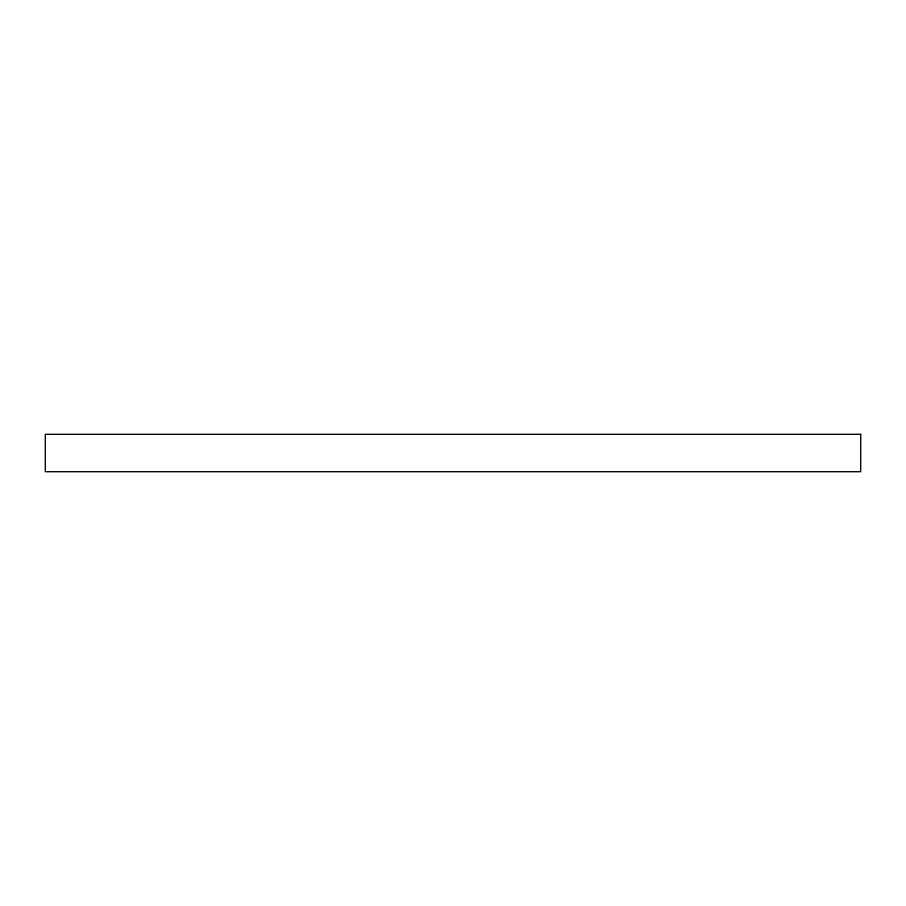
<?xml version="1.0" encoding="UTF-8"?>
<svg xmlns="http://www.w3.org/2000/svg" width="906" height="906" viewBox="0 0 906 906"><rect width="100%" height="100%" fill="white"/><g stroke="black" fill="none" stroke-linecap="round" stroke-linejoin="round"><path stroke-width="1.36" d="M860.7 434.302L45.3 434.302L45.3 471.698L860.7 471.698L860.7 434.302"/></g></svg>
